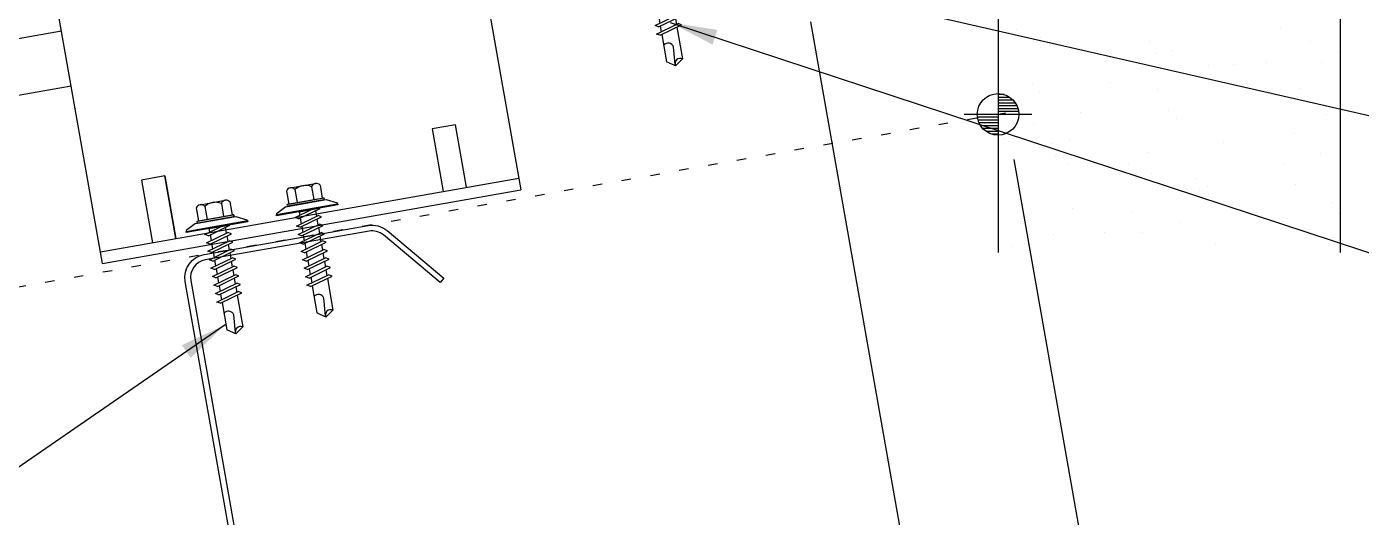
# Model space of a CAD drawing. Header units: inches. Extents: x 4.9 to 41.2, y 6.3 to 41.2.
# Drawn here: x 18.88 to 33.02, y 15.81 to 21 of the extents above; entities that cross this region are included whole.
import ezdxf

# ---------------------------------------------------------------- set-up
doc = ezdxf.new("R2010")
doc.units = ezdxf.units.IN
doc.header["$MEASUREMENT"] = 0
doc.linetypes.add('ACAD_ISO07W100', pattern=[3, 0, -3])
for name, color, linetype in [('CLIP', 5, 'Continuous'), ('DIM', 7, 'Continuous'), ('ELEV-MK', 3, 'Continuous'), ('FASTENER', 9, 'Continuous'), ('PANEL', 11, 'Continuous'), ('STLA', 12, 'Continuous'), ('TEXT', 2, 'Continuous'), ('WALL', 7, 'Continuous')]:
    doc.layers.add(name, color=color, linetype=linetype)
doc.styles.add('TEXT1', font='ROMANS.shx', dxfattribs={"width": 0.75, "height": 0.375})
doc.dimstyles.new('DETAIL$7', dxfattribs={"dimscale": 4, "dimtxt": 0.09375, "dimasz": 0.125, "dimexe": 0.0625, "dimexo": 0.125, "dimgap": 0.0625, "dimtad": 1, "dimdec": 4, "dimzin": 3, "dimdsep": 46, "dimlunit": 4, "dimtxsty": 'TEXT1', "dimblk": 'ARCHTICK', "dimcen": 0.0625, "dimclrd": 7, "dimclre": 7, "dimclrt": 2, "dimadec": 0, "dimazin": 0, "dimtfac": 0.59375, "dimtdec": 4, "dimtmove": 0, "dimatfit": 3, "dimfxl": 0, "dimfrac": 2, "dimtolj": 1, "dimtzin": 3, "dimarcsym": 0})

# ---------------------------------------------------------------- blocks, each defined once
blk = doc.blocks.new('_ArchTick')
at = {"color": 0, "linetype": 'ByBlock', "const_width": 0.15}
blk.add_lwpolyline([(-0.5, -0.5), (0.5, 0.5)], dxfattribs=at)
blk = doc.blocks.new('MB_DW1')
at = {"layer": 'FASTENER'}
for p, q in [((-0.135, 0.302), (0.135, 0.302)), ((-0.181, 0.276), (-0.181, 0.137)), ((-0.089, 0.276), (-0.089, 0.137)), ((0.089, 0.276), (0.089, 0.137)), ((0.181, 0.276), (0.181, 0.137)), ((-0.217, 0.114), (-0.326, 0.059)), ((-0.326, 0.059), (-0.326, 0.049)), ((-0.326, 0.049), (0.326, 0.049)), ((-0.217, 0.114), (0.217, 0.114)), ((-0.193, 0.137), (0.193, 0.137)), ((-0.193, 0.119), (0.193, 0.119)), ((-0.181, 0.137), (0.181, 0.137)), ((-0.139, -0.016), (0.046, 0.037)), ((-0.104, -0.036), (0.139, 0.033)), ((-0.086, 0.037), (-0.086, -0.001)), ((-0.086, 0.037), (0.086, 0.037)), ((0.086, 0.037), (0.133, 0.037)), ((0.086, 0.018), (0.086, -0.042)), ((0.139, 0.033), (0.133, 0.037)), ((0.217, 0.114), (0.326, 0.059)), ((0.326, 0.059), (0.326, 0.049)), ((-0.104, -0.036), (-0.139, -0.016)), ((-0.139, -0.107), (0.104, -0.038)), ((-0.104, -0.127), (-0.139, -0.107)), ((-0.139, -0.198), (0.104, -0.128)), ((-0.104, -0.127), (0.139, -0.058)), ((-0.086, -0.031), (-0.086, -0.092)), ((-0.086, -0.122), (-0.086, -0.183)), ((0.086, -0.073), (0.086, -0.133)), ((0.139, -0.058), (0.104, -0.038)), ((0.139, -0.149), (0.104, -0.128)), ((-0.104, -0.218), (-0.139, -0.198)), ((-0.139, -0.289), (0.104, -0.219)), ((-0.104, -0.218), (0.139, -0.149)), ((-0.104, -0.309), (0.139, -0.239)), ((-0.086, -0.213), (-0.086, -0.274)), ((0.086, -0.164), (0.086, -0.224)), ((0.086, -0.255), (0.086, -0.315)), ((0.139, -0.239), (0.104, -0.219)), ((-0.104, -0.309), (-0.139, -0.289)), ((-0.139, -0.38), (0.104, -0.31)), ((-0.104, -0.4), (-0.139, -0.38)), ((-0.139, -0.47), (0.104, -0.401)), ((-0.104, -0.4), (0.139, -0.33)), ((-0.104, -0.491), (0.139, -0.421)), ((-0.086, -0.304), (-0.086, -0.364)), ((-0.086, -0.395), (-0.086, -0.455)), ((0.086, -0.345), (0.086, -0.406)), ((0.139, -0.33), (0.104, -0.31)), ((0.139, -0.421), (0.104, -0.401)), ((-0.104, -0.491), (-0.139, -0.47)), ((-0.139, -0.561), (0.104, -0.492)), ((-0.104, -0.581), (-0.139, -0.561)), ((-0.104, -0.581), (0.139, -0.512)), ((-0.086, -0.486), (-0.086, -0.546)), ((0.086, -0.436), (0.086, -0.497)), ((0.086, -0.527), (0.086, -0.588)), ((0.139, -0.512), (0.104, -0.492)), ((-0.139, -0.652), (0.104, -0.583)), ((-0.104, -0.672), (-0.139, -0.652)), ((-0.139, -0.743), (0.104, -0.674)), ((-0.104, -0.672), (0.139, -0.603)), ((-0.104, -0.763), (0.139, -0.694)), ((-0.086, -0.577), (-0.086, -0.637)), ((-0.086, -0.667), (-0.086, -0.728)), ((0.086, -0.618), (0.086, -0.679)), ((0.139, -0.603), (0.104, -0.583)), ((0.139, -0.694), (0.104, -0.674)), ((-0.104, -0.763), (-0.139, -0.743)), ((-0.086, -0.758), (-0.086, -1.05)), ((0.086, -0.709), (0.086, -1.05)), ((-0.002, -1.095), (0.014, -0.909)), ((0, -1.111), (-0.086, -1.05)), ((0, -1.111), (0.086, -1.05))]:
    blk.add_line(p, q, dxfattribs=at)
blk.add_lwpolyline([(-0.331, 0.037), (-0.331, 0.049), (0.331, 0.049), (0.331, 0.037)], close=True, dxfattribs=at)
for centre, radius, start, end in [((-0.135, 0.25), 0.0527, 29.8754, 150.1246), ((0, 0.138), 0.164, 56.9974, 123.0026), ((0.135, 0.25), 0.0527, 29.8754, 150.1246), ((-0.193, 0.128), 0.00894, 90, 270), ((0.193, 0.128), 0.00894, 270, 90), ((-0.046, -0.921), 0.0615, 11.1445, 130.906), ((0.054, -1.097), 0.0563, 55.4585, 194.8454)]:
    blk.add_arc(centre, radius, start, end, dxfattribs=at)
blk = doc.blocks.new('FZ7')
at = {"layer": 'FASTENER'}
for p, q in [((-0.215, 0.305), (-0.215, 0.171)), ((-0.161, 0.337), (0.161, 0.337)), ((-0.107, 0.305), (-0.107, 0.171)), ((0.107, 0.305), (0.107, 0.171)), ((0.215, 0.305), (0.215, 0.171)), ((-0.224, 0.171), (0.215, 0.171)), ((-0.324, 0.071), (-0.324, 0.037)), ((-0.324, 0.037), (0.324, 0.037)), ((-0.139, -0.016), (0.046, 0.037)), ((-0.104, -0.036), (0.139, 0.033)), ((-0.086, 0.037), (-0.086, -0.001)), ((-0.086, 0.037), (0.086, 0.037)), ((0.086, 0.037), (0.133, 0.037)), ((0.086, 0.018), (0.086, -0.042)), ((0.139, 0.033), (0.133, 0.037)), ((0.324, 0.071), (0.324, 0.037)), ((-0.104, -0.036), (-0.139, -0.016)), ((-0.139, -0.107), (0.104, -0.038)), ((-0.104, -0.127), (-0.139, -0.107)), ((-0.139, -0.198), (0.104, -0.128)), ((-0.104, -0.127), (0.139, -0.058)), ((-0.086, -0.031), (-0.086, -0.092)), ((-0.086, -0.122), (-0.086, -0.183)), ((0.086, -0.073), (0.086, -0.133)), ((0.139, -0.058), (0.104, -0.038)), ((0.139, -0.149), (0.104, -0.128)), ((-0.104, -0.218), (-0.139, -0.198)), ((-0.139, -0.289), (0.104, -0.219)), ((-0.104, -0.218), (0.139, -0.149)), ((-0.104, -0.309), (0.139, -0.239)), ((-0.086, -0.213), (-0.086, -0.274)), ((0.086, -0.164), (0.086, -0.224)), ((0.086, -0.255), (0.086, -0.315)), ((0.139, -0.239), (0.104, -0.219)), ((-0.104, -0.309), (-0.139, -0.289)), ((-0.139, -0.38), (0.104, -0.31)), ((-0.104, -0.4), (-0.139, -0.38)), ((-0.139, -0.47), (0.104, -0.401)), ((-0.104, -0.4), (0.139, -0.33)), ((-0.104, -0.491), (0.139, -0.421)), ((-0.086, -0.304), (-0.086, -0.364)), ((-0.086, -0.395), (-0.086, -0.455)), ((0.086, -0.345), (0.086, -0.406)), ((0.139, -0.33), (0.104, -0.31)), ((0.139, -0.421), (0.104, -0.401)), ((-0.104, -0.491), (-0.139, -0.47)), ((-0.139, -0.561), (0.104, -0.492)), ((-0.104, -0.581), (-0.139, -0.561)), ((-0.104, -0.581), (0.139, -0.512)), ((-0.086, -0.486), (-0.086, -0.546)), ((0.086, -0.436), (0.086, -0.497)), ((0.086, -0.527), (0.086, -0.588)), ((0.139, -0.512), (0.104, -0.492)), ((-0.139, -0.652), (0.104, -0.583)), ((-0.104, -0.672), (-0.139, -0.652)), ((-0.139, -0.743), (0.104, -0.674)), ((-0.104, -0.672), (0.139, -0.603)), ((-0.104, -0.763), (0.139, -0.694)), ((-0.086, -0.577), (-0.086, -0.637)), ((-0.086, -0.667), (-0.086, -0.728)), ((0.086, -0.618), (0.086, -0.679)), ((0.139, -0.603), (0.104, -0.583)), ((0.139, -0.694), (0.104, -0.674)), ((-0.104, -0.763), (-0.139, -0.743)), ((-0.139, -0.834), (0.104, -0.765)), ((-0.104, -0.854), (-0.139, -0.834)), ((-0.104, -0.854), (0.139, -0.785)), ((-0.086, -0.758), (-0.086, -0.819)), ((0.086, -0.709), (0.086, -0.77)), ((0.086, -0.8), (0.086, -0.861)), ((0.139, -0.785), (0.104, -0.765)), ((-0.139, -0.925), (0.104, -0.856)), ((-0.104, -0.945), (-0.139, -0.925)), ((-0.104, -0.945), (0.139, -0.876)), ((-0.086, -0.849), (-0.086, -0.91)), ((-0.086, -0.94), (-0.086, -1.232)), ((0.086, -0.891), (0.086, -1.232)), ((0.139, -0.876), (0.104, -0.856)), ((-0.002, -1.277), (0.014, -1.091)), ((0, -1.293), (-0.086, -1.232)), ((0, -1.293), (0.086, -1.232))]:
    blk.add_line(p, q, dxfattribs=at)
for centre, radius, start, end in [((-0.161, 0.274), 0.0628, 29.8754, 150.1246), ((0, 0.141), 0.196, 56.9974, 123.0026), ((0.161, 0.274), 0.0628, 29.8754, 150.1246), ((-0.224, 0.071), 0.1, 90, 180), ((0.224, 0.071), 0.1, 0, 90), ((-0.046, -1.102), 0.0615, 11.1445, 130.906), ((0.054, -1.278), 0.0563, 55.4585, 194.8454)]:
    blk.add_arc(centre, radius, start, end, dxfattribs=at)
blk = doc.blocks.new('A$C53A16981')
at = {"layer": 'FASTENER', "rotation": 9.999999999999451}
blk.add_blockref('FZ7', (0.332, 1.273), dxfattribs=at)
blk = doc.blocks.new('A$C7D392131')
at = {"layer": 'WALL'}
for p, q in [((-12.651, -15.901), (-12.651, -18.687)), ((-9.026, -15.901), (-9.026, -18.687))]:
    blk.add_line(p, q, dxfattribs=at)
at = {"layer": 'WALL', "linetype": 'Continuous'}
for p, q in [((-12.46, -16.331), (-12.46, -16.331)), ((-9.658, -16.311), (-9.658, -16.311)), ((-12.198, -16.412), (-12.198, -16.412)), ((-11.048, -16.451), (-11.048, -16.451)), ((-9.337, -16.456), (-9.337, -16.456)), ((-10.977, -16.583), (-10.977, -16.583)), ((-10.805, -16.552), (-10.805, -16.552)), ((-9.811, -16.674), (-9.811, -16.674)), ((-9.222, -16.678), (-9.222, -16.678)), ((-9.057, -16.575), (-9.057, -16.575)), ((-10.939, -16.702), (-10.939, -16.702)), ((-10.616, -16.78), (-10.616, -16.78)), ((-10.426, -16.708), (-10.426, -16.708)), ((-10.156, -16.7), (-10.156, -16.7)), ((-12.283, -16.894), (-12.283, -16.894)), ((-11.459, -16.891), (-11.459, -16.891)), ((-9.455, -16.955), (-9.455, -16.955)), ((-12.212, -16.99), (-12.212, -16.99)), ((-10.963, -16.966), (-10.963, -16.966)), ((-9.793, -16.971), (-9.793, -16.971)), ((-9.551, -17.071), (-9.551, -17.071)), ((-9.418, -17.074), (-9.418, -17.074)), ((-12.519, -17.231), (-12.519, -17.231)), ((-11.782, -17.21), (-11.782, -17.21)), ((-10.848, -17.188), (-10.848, -17.188)), ((-9.172, -17.228), (-9.172, -17.228)), ((-12.277, -17.331), (-12.277, -17.331)), ((-10.762, -17.265), (-10.762, -17.265)), ((-12.59, -17.476), (-12.59, -17.476)), ((-11.898, -17.488), (-11.898, -17.488)), ((-10.265, -17.524), (-10.265, -17.524)), ((-9.512, -17.425), (-9.512, -17.425)), ((-12.08, -17.537), (-12.08, -17.537)), ((-12.042, -17.657), (-12.042, -17.657)), ((-11.071, -17.63), (-11.071, -17.63)), ((-9.24, -17.637), (-9.24, -17.637)), ((-12.474, -17.698), (-12.474, -17.698)), ((-11.913, -17.741), (-11.913, -17.741)), ((-11.265, -17.75), (-11.265, -17.75)), ((-9.614, -17.742), (-9.614, -17.742)), ((-11.023, -17.851), (-11.023, -17.851)), ((-10.559, -17.909), (-10.559, -17.909)), ((-10.644, -18.008), (-10.644, -18.008)), ((-10.521, -18.028), (-10.521, -18.028)), ((-10.432, -17.986), (-10.432, -17.986)), ((-9.498, -17.964), (-9.498, -17.964)), ((-11.865, -18.219), (-11.865, -18.219)), ((-9.123, -18.164), (-9.123, -18.164)), ((-11.24, -18.252), (-11.24, -18.252)), ((-10.72, -18.374), (-10.72, -18.374)), ((-10.011, -18.27), (-10.011, -18.27)), ((-9.966, -18.275), (-9.966, -18.275)), ((-9.769, -18.37), (-9.769, -18.37)), ((-9.037, -18.28), (-9.037, -18.28)), ((-12.059, -18.496), (-12.059, -18.496)), ((-11.525, -18.48), (-11.525, -18.48)), ((-11.124, -18.474), (-11.124, -18.474)), ((-12.495, -18.63), (-12.495, -18.63)), ((-12.368, -18.591), (-12.368, -18.591)), ((-10.344, -18.591), (-10.344, -18.591)), ((-9.39, -18.527), (-9.39, -18.527))]:
    blk.add_line(p, q, dxfattribs=at)
blk = doc.blocks.new('A$C77364788')
at = {"layer": 'WALL'}
blk.add_blockref('A$C7D392131', (1.029, 0), dxfattribs=at)
blk = doc.blocks.new('SURVEY')
at = {"color": 11}
for p, q in [((0, 0.1785), (0, -0.1785)), ((0.0328, 0.105), (0, 0.105)), ((0.0632, 0.09), (0, 0.09)), ((0.0805, 0.075), (0, 0.075)), ((0.0922, 0.06), (0, 0.06)), ((0.1004, 0.045), (0, 0.045)), ((0.1058, 0.03), (0, 0.03)), ((0.109, 0.015), (0, 0.015)), ((0.1785, 0), (-0.1785, 0)), ((0, -0.015), (-0.109, -0.015)), ((0, -0.03), (-0.1058, -0.03)), ((0, -0.045), (-0.1004, -0.045)), ((0, -0.06), (-0.0922, -0.06)), ((0, -0.075), (-0.0805, -0.075)), ((0, -0.09), (-0.0632, -0.09)), ((0, -0.105), (-0.0328, -0.105))]:
    blk.add_line(p, q, dxfattribs=at)
blk.add_circle((0, 0), 0.11, dxfattribs=at)

msp = doc.modelspace()

# ---------------------------------------------------------------- linework, layer by layer
at = {"layer": 'CLIP'}
for p, q in [((23.49096, 22.84017), (24.11933, 19.2765)), ((19.68769, 18.49509), (19.05932, 22.05875)), ((23.42536, 19.96472), (23.17915, 19.92131)), ((23.54227, 19.30168), (23.42536, 19.96472)), ((23.17915, 19.92131), (23.29607, 19.25827)), ((19.66599, 18.61819), (24.09762, 19.3996)), ((20.34783, 19.42207), (20.10163, 19.37866)), ((20.10163, 19.37866), (20.21854, 18.71562)), ((20.34783, 19.42207), (20.46474, 18.75903)), ((20.46474, 18.75903), (20.34783, 19.42207)), ((19.68769, 18.49509), (24.11933, 19.2765))]:
    msp.add_line(p, q, dxfattribs=at)
at = {"layer": 'DIM', "color": 7}
for p, q in [((27.18708, 21.05452), (29.18078, 9.7477)), ((29.34064, 19.59548), (31.01989, 10.07199))]:
    msp.add_line(p, q, dxfattribs=at)
at = {"layer": 'PANEL'}
msp.add_line((19.25402, 20.9546), (8.24656, 19.01369), dxfattribs=at)
msp.add_lwpolyline([(19.35647, 20.37357), (8.34901, 18.43265)], dxfattribs=at)
at = {"layer": 'STLA'}
msp.add_lwpolyline([(18.97921, 10.89189), (19.58031, 10.3875, 0.22169466), (19.73339, 10.34648), (21.7152, 10.69593, 0.41421356), (21.86729, 10.91314), (21.21564, 14.60883), (20.56399, 18.30452, -0.41421356), (20.76459, 18.591), (22.5002, 18.89704, -0.22169466), (22.7021, 18.84294), (23.30321, 18.33855), (23.26477, 18.29274), (22.66367, 18.79713, 0.22169466), (22.51058, 18.83815), (20.77498, 18.53211, 0.41421356), (20.62288, 18.3149), (21.27453, 14.61921), (21.92618, 10.92353, -0.41421356), (21.72558, 10.63704), (19.74377, 10.28759, -0.22169466), (19.54187, 10.34169), (18.94077, 10.84608)], format="xyb", close=True, dxfattribs=at)
at = {"layer": 'TEXT', "linetype": 'ACAD_ISO07W100', "ltscale": 0.07}
msp.add_line((29.25381, 20.08788), (8.75641, 16.47364), dxfattribs=at)

# ---------------------------------------------------------------- block references
at = {"layer": 'ELEV-MK', "xscale": 2, "yscale": 2, "zscale": 2}
msp.add_blockref('SURVEY', (29.1731, 20.07365), dxfattribs=at)
at = {"layer": 'FASTENER'}
msp.add_blockref('A$C53A16981', (25.20056, 20.58689), dxfattribs=at)
at = {"layer": 'FASTENER', "rotation": 9.999999999999918}
for p in [(21.86166, 19.02113), (20.90676, 18.84321)]:
    msp.add_blockref('MB_DW1', p, dxfattribs=at)
at = {"layer": 'WALL'}
msp.add_blockref('A$C77364788', (40.79509, 37.29983), dxfattribs=at)

# ---------------------------------------------------------------- leaders
at = {"layer": 'DIM'}
for points in [[(25.96475, 21.69382), (34.01081, 19.85379), (34.55237, 19.85379)], [(25.70013, 21.0472), (34.13987, 18.26655), (34.6319, 18.26655)], [(20.98713, 17.84685), (18.05097, 15.82188), (17.43529, 15.82188)]]:
    msp.add_leader(points, dimstyle='DETAIL$7', dxfattribs=at)

doc.saveas('drawing.dxf')
